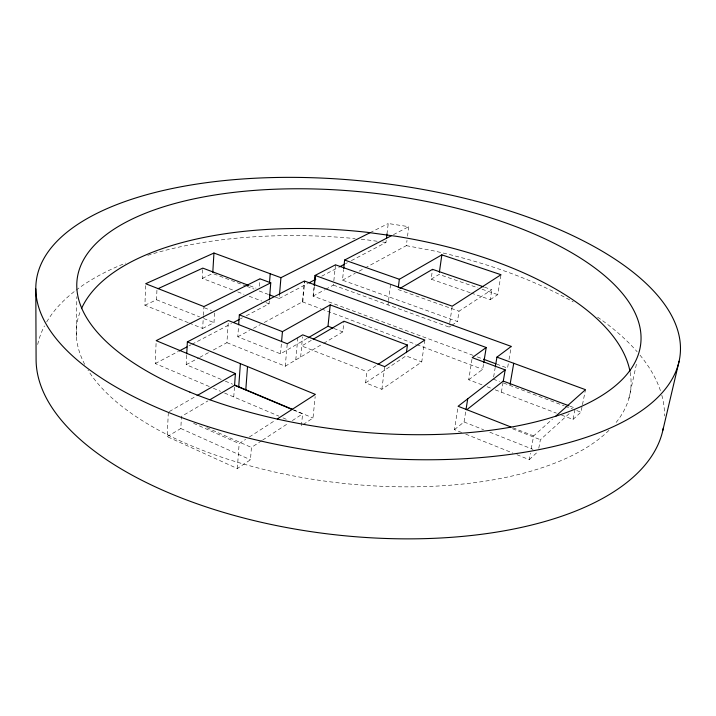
<?xml version="1.0" encoding="UTF-8"?>
<svg xmlns="http://www.w3.org/2000/svg" width="716" height="716" viewBox="0 0 716 716"><rect width="100%" height="100%" fill="white"/><g stroke="black" fill="none" stroke-linecap="round" stroke-linejoin="round"><path stroke-width="0.54" stroke-dasharray="3.58 2.69" d="M76.397 336.35L76.827 296.675M188.227 322.639L144.909 305.24L145.67 283.733M144.909 305.24L156.553 299.78L156.974 289.166M209.287 386.533L155.265 363.549L156.186 340.655M261.662 440.734L251.432 447.455L250.466 459.762L237.318 468.541L167.204 436.644L168.332 412.112M167.204 436.644L180.826 428.517L181.443 416.417L208.007 400.862M221.208 379.417L186.187 364.704L186.688 354.921M232.512 289.917L202.234 278.39L202.807 268.124M189.257 323.059L202.664 328.438L203.353 316.418M203.416 315.317L203.917 306.573M202.664 328.438L213.986 322.612L214.585 312.892M213.341 350.017L226.918 342.669L228.386 320.544M307.11 338.382L280.511 353.838L237.802 336.788L238.571 325.816M233.756 396.941L234.58 385.298M237.318 468.541L239.162 443.562L245.669 439.364M259.407 286.158L259.971 278.801M246.304 315.765L269.064 303.817L269.332 300.505M275.311 297.05L279.186 298.509L279.464 295.225M280.511 353.838L281.379 343.85M226.918 342.669L285.254 366.216L287.25 343.734M295.78 359.933L297.838 337.648M264.24 322.486L302.421 301.839L304.363 281.012M302.796 301.982L304.739 281.146M300.639 357.042L302.537 336.86M473.106 355.36L313.08 296.075L314.02 286.302M313.447 296.218L314.396 286.436M301.436 425.725L302.582 413.884L293.309 409.982M303.217 424.534L313.008 418.001L315.174 396.557M325.655 289.273L333.396 285.093L333.728 281.889M333.835 280.824L335.491 264.813M484.544 287.17L491.829 289.667L459.028 311.2L457.47 321.529L342.481 280.171L343.608 269.583M323.641 343.313L342.812 331.875L343.975 321.207M424.803 340.037L421.751 361.911L381.87 389.316L365.625 382.863L366.968 371.622L377.081 364.981M351.359 260.633L385.96 242.473L386.21 240.37M386.971 234.051L388.242 223.517L408.755 226.686L407.538 236.164M388.009 304.918L388.412 301.66M388.546 300.577L390.569 284.333M381.87 389.316L384.725 366.646M365.07 267.954L406.33 245.651L407.001 240.379M470.179 292.71L431.157 279.177L432.518 269.332M333.396 285.093L449.129 327.096L449.621 323.793M449.782 322.692L452.217 306.18M461.632 432.491L454.463 429.609L458.097 406.267M481.984 384.823L468.72 379.775L472.22 357.651M454.463 429.609L464.049 421.975L465.874 410.456M471.235 293.077L490.218 299.664L491.829 289.667M468.72 379.775L482.665 369.331L483.551 363.871M490.218 299.664L497.745 294.634L501.003 274.72M493.637 376.938L495.105 368.131M501.379 392.207L503.276 381.1M508.288 363.773L507.546 368.114L497.11 364.256M509.031 359.432L511.269 346.41M516.934 454.705L529.222 459.645L530.422 453.165M531.227 448.851L533.644 435.901L552.573 419.03M538.781 448.234L540.392 439.714L570.392 412.559M561.586 415.11L573.006 419.451L575.055 409.185M573.006 419.451L580.936 412.165L582.242 405.739M582.457 404.674L585.491 389.683M628.908 398.391L636.703 362.905M529.222 459.645L538.172 451.42M365.625 382.863L405.981 355.906L421.751 361.911M449.129 327.096L450.982 325.861M451.912 325.243L457.47 321.529M262.593 440.125L288.629 423.04M292.352 420.596L302.582 413.884M249.383 436.975L275.418 420.185M285.254 366.216L322.683 343.886M431.157 279.177L439.069 274.452L477.84 287.787M311.29 340.351L301.678 345.98L366.968 371.622M169.289 411.566L196.121 396.136M186.187 364.704L198.788 357.884M199.764 357.356L208.49 352.639M237.802 336.788L249.553 330.434M253.464 328.313L260.32 324.608M313.08 296.075L324.688 289.801M342.481 280.171L355.252 273.27M359.181 271.14L364.086 268.491M155.265 363.549L178.024 351.601M188.908 345.891L190.886 344.852M191.879 344.333L231.465 323.551M240.37 318.88L242.348 317.841M279.186 298.509L307.853 283.464M321.699 276.197L338.507 267.381M345.425 263.748L347.403 262.709M393.424 234.66L408.755 226.686M370.047 232.709L388.242 223.517M202.234 278.39L211.775 273.924M377.18 241.265L366.216 239.753A315.801 148.319 6.5 0 0 359.575 239.037M382.666 242.026L385.96 242.473M406.33 245.651L431.963 250.502A315.801 148.319 6.5 0 1 573.248 301.919M482.029 289.228L497.745 294.634M398.051 289.524L459.028 311.2M477.277 356.908L482.495 358.841M302.421 301.839L320.58 308.632M321.618 309.026L415.736 344.271M416.784 344.656L482.665 369.331M249.768 285.782L256.033 288.136M570.043 406.196L574.223 407.771M213.762 273.87L245.803 285.935M246.832 286.328L254.073 289.049M259.237 291L268.545 294.5M493.261 379.149L499.5 381.494M503.661 383.06L564.226 405.874M565.264 406.267L572.585 409.024M576.756 410.59L580.936 412.165M237.739 291.904L244.004 294.285M249.222 296.272L261.761 301.042M265.931 302.626L269.064 303.817M333.925 328.492L342.812 331.875M487.095 386.765L491.176 388.323M495.257 389.871L556.395 413.132M512.942 427.783L533.644 435.901M204.346 307.764L211.56 310.601M512.45 428.741L540.392 439.714M156.553 299.78L199.63 316.902M203.729 318.53L213.986 322.612M464.049 421.975L483.613 429.743M489.789 432.195L533.026 449.38M465.731 434.138L512.835 453.058M225.334 381.154L232.548 384.179M293.658 409.865L313.008 418.001M213.368 388.269L220.501 391.303M224.582 393.039L278.873 416.13M282.972 417.875L287.08 419.621M206.808 427.667L251.432 447.455M193.624 423.344L239.162 443.562M180.826 428.517L250.466 459.762M37.697 344.503A315.801 148.319 6.5 0 1 44.49 325.905M46.674 321.976A315.801 148.319 6.5 0 1 75.162 290.866M76.048 290.195A315.801 148.319 6.5 0 1 125.801 263.049M147.773 255.326A315.801 148.319 6.5 0 1 355.136 238.598M597.6 317.152A315.801 148.319 6.5 0 1 637.177 351.798M639.997 355.127A315.801 148.319 6.5 0 1 660.51 390.918M661.808 395.232A315.801 148.319 6.5 0 1 664.529 415.96M630.161 372.329A278.828 126.088 6.5 0 1 615.259 423.505M608.967 430.334A278.828 126.088 6.5 0 1 338.391 482.826A278.828 126.088 6.5 0 1 87.996 370.109M84.712 364.372A278.828 126.088 6.5 0 1 80.639 310.592"/><path stroke-width="1.07" d="M186.742 353.838L187.368 341.89L228.386 320.544L287.25 343.734L302.734 334.837L384.725 366.646L424.803 340.037L330.201 304.891L282.435 331.642L239.341 314.843L238.652 324.715M212.786 272.402L213.95 253.043L280.94 277.683L370.047 232.709M209.913 399.743L234.58 385.298L235.403 373.546L156.186 340.655L270.764 282.82L269.422 299.395M238.723 386.783L240.388 363.647M245.803 389.755L247.53 366.574M269.511 282.48L270.209 273.736M279.553 294.124L280.94 277.683M281.576 341.63L282.435 331.642M314.127 285.21L315.067 275.436L335.491 264.813L452.217 306.18L501.003 274.72L441.844 254.851L399.358 279.276L344.629 260.051L343.725 268.527M314.503 285.353L315.452 275.57M308.059 337.836L328 326.236L330.201 304.891M386.461 238.267L386.971 234.051M398.311 287.474L399.358 279.276M406.42 352.657L407.431 345.058L343.975 321.207L313.214 339.223M439.382 272.268L441.844 254.851M466.044 409.4L467.718 398.839M483.73 362.779L486.218 347.502L304.363 281.012L239.341 314.843M495.293 367.031L496.949 357.123L511.269 346.41L315.067 275.436M466.743 409.776L503.276 381.1L505.192 369.895L472.22 357.651L486.218 347.502M510.078 384.358L513.739 363.298M662.873 430.209L679.108 361.204A324.044 137.239 6.5 0 0 223.347 180.665A324.044 137.239 6.5 0 0 171.956 413.821A324.044 137.239 6.5 0 0 679.108 361.204M555.867 416.094L585.491 389.683L496.949 357.123M505.192 369.895L458.097 406.267L510.875 426.969M378.003 364.372L407.431 345.058M277.28 418.985L315.389 394.409L187.368 341.89M399.967 288.405L432.518 269.332L483.506 286.812M197.079 395.581L235.403 373.546M179.009 351.082L186.93 346.929M233.443 322.513L239.377 319.399M308.847 282.945L315.765 279.312M339.491 266.862L344.432 264.267M344.629 260.051L391.509 235.662M157.968 288.709L202.807 268.124L248.72 285.389M213.95 253.043L145.67 283.733L203.917 306.573L259.971 278.801L270.764 282.82M483.542 359.226L496.063 363.862M503.276 381.1L569.005 405.811M269.511 294.867L274.344 296.684M328 326.236L332.94 328.116M234.606 385.047L292.647 409.436M234.58 385.298L292.28 409.552M35.8 288.897L36.095 359.871A315.801 148.319 6.5 0 0 337.003 534.977A315.801 148.319 6.5 0 0 663.32 428.025M81.481 308.641A278.828 126.088 6.5 0 1 367.147 232.306L397.103 236.423A278.828 126.088 6.5 0 1 629.964 371.282M189.919 392.117A283.634 119.474 6.5 0 0 639.066 352.147A283.634 119.474 6.5 0 0 247.754 190.948A283.634 119.474 6.5 0 0 189.919 392.117"/></g></svg>
